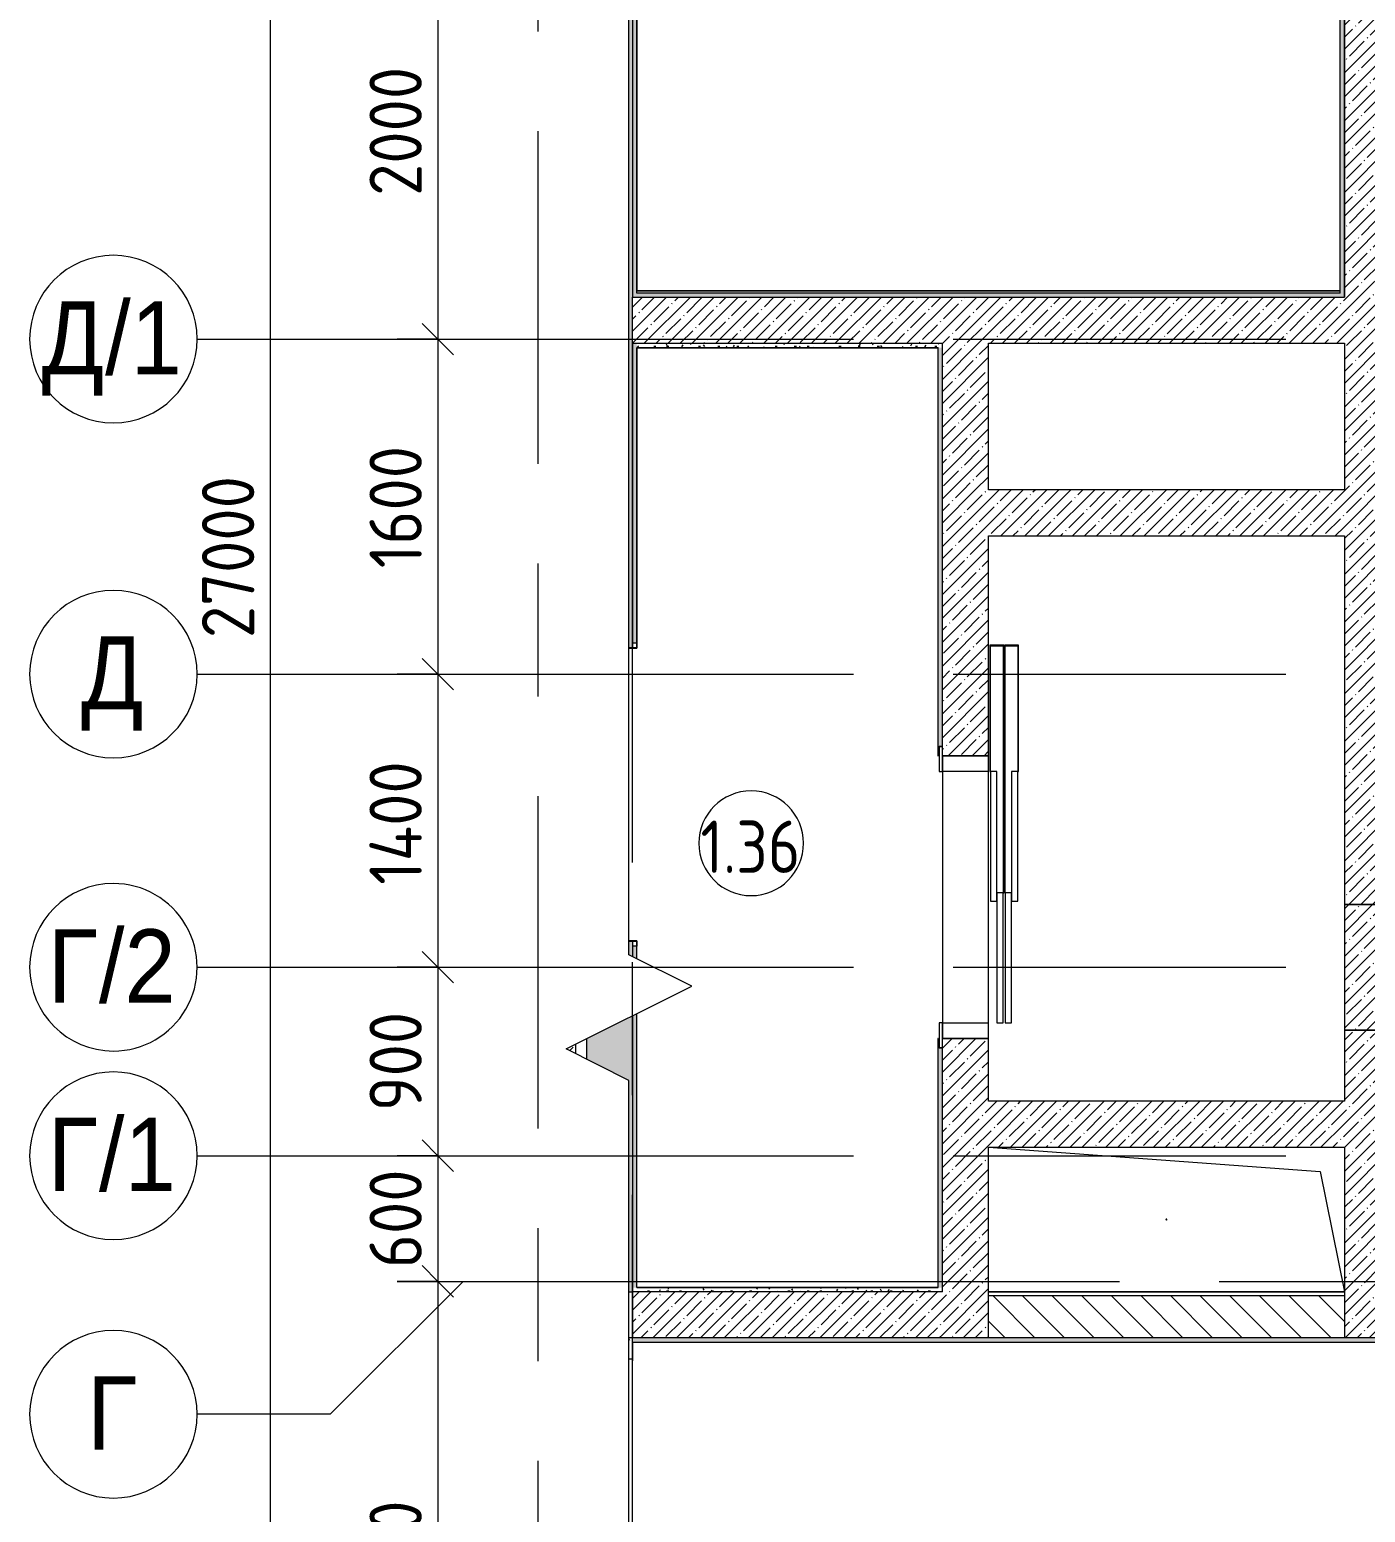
# Model space of a CAD drawing. Header units: millimetres. Extents: x 35881 to 234190, y -8553 to 29063.
# Drawn here: x 35881 to 42260, y 9397 to 16478 of the extents above; entities that cross this region are included whole.
import ezdxf

# ---------------------------------------------------------------- set-up
doc = ezdxf.new("R2010")
doc.units = ezdxf.units.MM
doc.linetypes.add('Осевая', pattern=[3175, 635, -476.25, 1587.5, -476.25])
for name, color, linetype, lineweight in [('A-ANNO-DIMS', 7, 'Continuous', 9), ('A-ANNO-DIMS-100', 7, 'Continuous', 9), ('A-AREA-IDEN', 7, 'Continuous', 9), ('A-DETL-GENF', 7, 'Continuous', 9), ('A-DOOR', 7, 'Continuous', 9), ('A-DOOR-1', 7, 'Continuous', 13), ('A-DOOR-FRAM', 7, 'Continuous', 13), ('A-GENM', 7, 'Continuous', 9), ('A-WALL', 7, 'Continuous', 9), ('I-WALL', 7, 'Continuous', 9), ('S-COLS', 7, 'Continuous', 9), ('S-STRS-MBND', 7, 'Continuous', 9), ('Оси', 7, 'Continuous', 9), ('Оси-1', 7, 'Continuous', 20), ('Оси-2', 7, 'Осевая', 9)]:
    doc.layers.add(name, color=color, linetype=linetype, lineweight=lineweight)
doc.layers.add('A-WALL-1', color=7, linetype='Continuous', lineweight=9, true_color=0x3c3c3c)
doc.layers.add('A-WALL-FNSH-1', color=7, linetype='Continuous', lineweight=9, true_color=0x3c3c3c)
doc.styles.add('Arial', font='arial.ttf', dxfattribs={"width": 0.9, "height": 350})
doc.styles.add('GOST Common_1', font='GOST_Common.ttf', dxfattribs={"width": 0.9, "height": 250})
doc.styles.add('ISOCPEUR', font='isocpeur.ttf', dxfattribs={"width": 0.9, "height": 250})
doc.dimstyles.new('ISO-2_5_0_9К_БОЛЬШОЙ', dxfattribs={"dimscale": 304.8, "dimtxt": 248.995294, "dimasz": 0.492126, "dimexe": 0.393701, "dimexo": 0.984252, "dimgap": 0, "dimtad": 1, "dimdec": 0, "dimrnd": 10, "dimzin": 0, "dimdsep": 46, "dimtxsty": 'ISOCPEUR', "dimblk1": 'OBLIQUE', "dimblk2": 'OBLIQUE', "dimsah": 1, "dimcen": 0.09, "dimdle": 0.393701, "dimazin": 0, "dimtfac": 1, "dimtdec": 4, "dimtix": 1, "dimtmove": 0, "dimatfit": 3, "dimfxl": 1, "dimtvp": 1, "dimtolj": 1, "dimtzin": 0, "dimarcsym": 2})
doc.dimstyles.new('ISO-2_5_0_9К_БОЛЬШОЙ_1', dxfattribs={"dimscale": 304.8, "dimtxt": 248.995294, "dimasz": 0.492126, "dimexe": 0.393701, "dimexo": 0.984252, "dimgap": 0, "dimtad": 1, "dimdec": 0, "dimrnd": 10, "dimzin": 0, "dimdsep": 46, "dimtxsty": 'ISOCPEUR', "dimblk1": 'OBLIQUE', "dimblk2": 'OBLIQUE', "dimsah": 1, "dimcen": 0.09, "dimdle": 0.393701, "dimazin": 0, "dimtfac": 1, "dimtdec": 4, "dimtix": 1, "dimtmove": 2, "dimatfit": 3, "dimfxl": 1, "dimtvp": 1, "dimtolj": 1, "dimtzin": 0, "dimarcsym": 2})
pattern_1 = [(45, (0, 0), (-57.02463, 57.02463), []), (45, (57.025, 0), (-57.02463, 57.02463), [100.806, -20.161, 3.353, -16.808])]
pattern_2 = [(0, (0, 0), (121.92, 30.48), [10.058, -81.382, 10.058, -81.382, -487.68]), (0, (0, 0), (121.92, 30.48), [-182.88, 10.058, -172.822, 10.058, -81.382, -213.36]), (0, (0, 0), (121.92, 30.48), [-457.2, 10.058, -50.902, 10.058, -142.342]), (120, (45.72, 15.24), (-87.356454, 90.345817), [10.058, -81.382, 10.058, -81.382, -487.68]), (120, (45.72, 15.24), (-87.356454, 90.345817), [-182.88, 10.058, -172.822, 10.058, -81.382, -213.36]), (120, (45.72, 15.24), (-87.356454, 90.345817), [-457.2, 10.058, -50.902, 10.058, -142.342]), (240, (60.96, 76.2), (-34.563546, -120.825817), [10.058, -81.382, 10.058, -81.382, -487.68]), (240, (60.96, 76.2), (-34.563546, -120.825817), [-182.88, 10.058, -172.822, 10.058, -81.382, -213.36]), (240, (60.96, 76.2), (-34.563546, -120.825817), [-457.2, 10.058, -50.902, 10.058, -142.342])]

# ---------------------------------------------------------------- blocks, each defined once
blk = doc.blocks.new('GM_Отверстие прямоугольное _в плите_ - Отверстие-24275187-План размещения напольных электротехнических лючков и розеток 1 этажа в осях 12-23')
at = {"layer": 'A-GENM'}
for p, q in [((-230, 735), (345, 850)), ((345, 850), (345, -850)), ((345, -850), (345, 850)), ((-345, -850), (-230, 735))]:
    blk.add_line(p, q, dxfattribs=at)
for start, end in [(360, 180), (180, 360)]:
    blk.add_arc((0, 0), 2.5, start, end, dxfattribs=at)
blk = doc.blocks.new('DOR_Дверь лифта - 1350х2050h-19118285-План размещения напольных электротехнических лючков и розеток 1 этажа в осях 12-23')
at = {"layer": 'A-DOOR'}
for p, q in [((600, 110), (-600, 110)), ((-600, 110), (-600, -110)), ((600, -110), (600, 110)), ((-600, -110), (600, -110)), ((-20, -120), (-20, -150)), ((600, -120), (-20, -120)), ((600, -150), (600, -120)), ((-600, -150), (-600, -180)), ((20, -150), (-600, -150)), ((-600, -180), (20, -180)), ((-600, -190), (-600, -220)), ((20, -190), (-600, -190)), ((-20, -150), (600, -150)), ((20, -180), (20, -150)), ((20, -220), (20, -190)), ((-600, -220), (20, -220)), ((-20, -220), (-20, -250)), ((600, -220), (-20, -220)), ((-20, -250), (600, -250)), ((600, -250), (600, -220))]:
    blk.add_line(p, q, dxfattribs=at)
at = {"layer": 'A-DOOR-1'}
for p, q in [((-600, 125), (-720, 125)), ((-720, 125), (-720, 110)), ((-720, 110), (-600, 110)), ((-675, 110), (-675, -110)), ((-600, 110), (-675, 110)), ((-600, 110), (-600, 125)), ((720, 125), (600, 125)), ((600, 125), (600, 110)), ((675, 110), (600, 110)), ((600, 110), (720, 110)), ((675, -110), (675, 110)), ((720, 110), (720, 125)), ((-675, -110), (-600, -110)), ((600, -110), (675, -110))]:
    blk.add_line(p, q, dxfattribs=at)
at = {"layer": 'A-DOOR-FRAM'}
for p, q in [((600, -117), (600, -120)), ((1203, -117), (600, -117)), ((600, -120), (1200, -120)), ((1200, -120), (1200, -180)), ((1203, -183), (1203, -117)), ((1200, -180), (20, -180)), ((20, -180), (20, -183)), ((20, -183), (1203, -183)), ((1203, -187), (20, -187)), ((20, -187), (20, -190)), ((20, -190), (1200, -190)), ((1200, -190), (1200, -250)), ((1203, -253), (1203, -187)), ((600, -250), (600, -253)), ((1200, -250), (600, -250)), ((600, -253), (1203, -253))]:
    blk.add_line(p, q, dxfattribs=at)
blk = doc.blocks.new('DET_L_Линия разрыва - М100-30654842-План размещения напольных электротехнических лючков и розеток 1 этажа в осях 12-23')
at = {"layer": 'A-DETL-GENF'}
for p, q in [((11889.9, 300), (11739.9, 0)), ((12189.9, -300), (11889.9, 300)), ((11739.9, 0), (0, 0)), ((12339.9, 0), (12189.9, -300)), ((24079.7, 0), (12339.9, 0))]:
    blk.add_line(p, q, dxfattribs=at)
blk = doc.blocks.new('Ось сетки - D8-29747960-План размещения напольных электротехнических лючков и розеток 1 этажа в осях 12-23')
at = {"layer": 'Оси-1'}
for start, end in [(360, 180), (180, 360)]:
    blk.add_arc((0, 0), 4, start, end, dxfattribs=at)
blk = doc.blocks.new('DIMBLOCK23-План размещения напольных электротехнических лючков и розеток 1 этажа в осях 12-23')
at = {"layer": 'A-ANNO-DIMS-100', "lineweight": 20}
for p, q in [((37830.3, 17000), (37755.3, 17075)), ((37830.3, 17000), (37905.3, 16925)), ((37830.3, 15000), (37755.3, 15075)), ((37830.3, 15000), (37905.3, 14925))]:
    blk.add_line(p, q, dxfattribs=at)
at = {"layer": 'A-ANNO-DIMS-100'}
for p, q in [((37636.4, 17000), (37950.3, 17000)), ((37830.3, 17000), (37636.4, 17000)), ((37830.3, 17000), (37830.3, 15000)), ((37636.4, 15000), (37950.3, 15000)), ((37830.3, 15000), (37636.4, 15000))]:
    blk.add_line(p, q, dxfattribs=at)
at = {"layer": 'A-ANNO-DIMS-100', "color": 0, "insert": (37503.7, 15684), "char_height": 250, "width": 758.478, "attachment_point": 1, "rotation": 90, "line_spacing_factor": 1.149209, "style": 'ISOCPEUR'}
blk.add_mtext('2000', dxfattribs=at)
blk = doc.blocks.new('_Oblique')
at = {"color": 0, "linetype": 'ByBlock', "lineweight": -2}
blk.add_line((-0.5, -0.5), (0.5, 0.5), dxfattribs=at)
blk = doc.blocks.new('DIMBLOCK24-План размещения напольных электротехнических лючков и розеток 1 этажа в осях 12-23')
at = {"layer": 'A-ANNO-DIMS-100', "lineweight": 20}
for p, q in [((37830.3, 15000), (37755.3, 15075)), ((37830.3, 15000), (37905.3, 14925)), ((37830.3, 13400), (37755.3, 13475)), ((37830.3, 13400), (37905.3, 13325))]:
    blk.add_line(p, q, dxfattribs=at)
at = {"layer": 'A-ANNO-DIMS-100'}
for p, q in [((37636.4, 15000), (37950.3, 15000)), ((37830.3, 15000), (37636.4, 15000)), ((37830.3, 15000), (37830.3, 13400)), ((37636.4, 13400), (37950.3, 13400)), ((37830.3, 13400), (37636.4, 13400))]:
    blk.add_line(p, q, dxfattribs=at)
at = {"layer": 'A-ANNO-DIMS-100', "color": 0, "insert": (37503.7, 13905.5), "char_height": 250, "width": 706.764, "attachment_point": 1, "rotation": 90, "line_spacing_factor": 1.149209, "style": 'ISOCPEUR'}
blk.add_mtext('1600', dxfattribs=at)
blk = doc.blocks.new('DIMBLOCK25-План размещения напольных электротехнических лючков и розеток 1 этажа в осях 12-23')
at = {"layer": 'A-ANNO-DIMS-100', "lineweight": 20}
for p, q in [((37830.3, 13400), (37755.3, 13475)), ((37830.3, 13400), (37905.3, 13325)), ((37830.3, 12000), (37755.3, 12075)), ((37830.3, 12000), (37905.3, 11925))]:
    blk.add_line(p, q, dxfattribs=at)
at = {"layer": 'A-ANNO-DIMS-100'}
for p, q in [((37636.4, 13400), (37950.3, 13400)), ((37830.3, 13400), (37636.4, 13400)), ((37830.3, 13400), (37830.3, 12000)), ((37636.4, 12000), (37950.3, 12000)), ((37830.3, 12000), (37636.4, 12000))]:
    blk.add_line(p, q, dxfattribs=at)
at = {"layer": 'A-ANNO-DIMS-100', "color": 0, "insert": (37503.7, 12393.5), "char_height": 250, "width": 735.494, "attachment_point": 1, "rotation": 90, "line_spacing_factor": 1.149209, "style": 'ISOCPEUR'}
blk.add_mtext('1400', dxfattribs=at)
blk = doc.blocks.new('DIMBLOCK26-План размещения напольных электротехнических лючков и розеток 1 этажа в осях 12-23')
at = {"layer": 'A-ANNO-DIMS-100', "lineweight": 20}
for p, q in [((37830.3, 12000), (37755.3, 12075)), ((37830.3, 12000), (37905.3, 11925)), ((37830.3, 11100), (37755.3, 11175)), ((37830.3, 11100), (37905.3, 11025))]:
    blk.add_line(p, q, dxfattribs=at)
at = {"layer": 'A-ANNO-DIMS-100'}
for p, q in [((37636.4, 12000), (37950.3, 12000)), ((37830.3, 12000), (37636.4, 12000)), ((37830.3, 12000), (37830.3, 11100)), ((37636.4, 11100), (37950.3, 11100)), ((37830.3, 11100), (37636.4, 11100))]:
    blk.add_line(p, q, dxfattribs=at)
at = {"layer": 'A-ANNO-DIMS-100', "color": 0, "insert": (37503.7, 11313), "char_height": 250, "width": 568.858, "attachment_point": 1, "rotation": 90, "line_spacing_factor": 1.149209, "style": 'ISOCPEUR'}
blk.add_mtext('900', dxfattribs=at)
blk = doc.blocks.new('DIMBLOCK27-План размещения напольных электротехнических лючков и розеток 1 этажа в осях 12-23')
at = {"layer": 'A-ANNO-DIMS-100', "lineweight": 20}
for p, q in [((37830.3, 11100), (37755.3, 11175)), ((37830.3, 11100), (37905.3, 11025)), ((37830.3, 10500), (37755.3, 10575)), ((37830.3, 10500), (37905.3, 10425))]:
    blk.add_line(p, q, dxfattribs=at)
at = {"layer": 'A-ANNO-DIMS-100'}
for p, q in [((37636.4, 11100), (37950.3, 11100)), ((37830.3, 11100), (37636.4, 11100)), ((37830.3, 11100), (37830.3, 10500)), ((37636.4, 10500), (37950.3, 10500)), ((37830.3, 10500), (37636.4, 10500))]:
    blk.add_line(p, q, dxfattribs=at)
at = {"layer": 'A-ANNO-DIMS-100', "color": 0, "insert": (37503.7, 10563), "char_height": 250, "width": 568.858, "attachment_point": 1, "rotation": 90, "line_spacing_factor": 1.149209, "style": 'ISOCPEUR'}
blk.add_mtext('600', dxfattribs=at)
blk = doc.blocks.new('DIMBLOCK28-План размещения напольных электротехнических лючков и розеток 1 этажа в осях 12-23')
at = {"layer": 'A-ANNO-DIMS-100', "lineweight": 20}
for p, q in [((37830.3, 10500), (37755.3, 10575)), ((37830.3, 10500), (37905.3, 10425)), ((37830.3, 7800), (37755.3, 7875)), ((37830.3, 7800), (37905.3, 7725))]:
    blk.add_line(p, q, dxfattribs=at)
at = {"layer": 'A-ANNO-DIMS-100'}
for p, q in [((37636.4, 10500), (37950.3, 10500)), ((37830.3, 10500), (37636.4, 10500)), ((37830.3, 10500), (37830.3, 7800)), ((37636.4, 7800), (37950.3, 7800)), ((37830.3, 7800), (37636.4, 7800))]:
    blk.add_line(p, q, dxfattribs=at)
at = {"layer": 'A-ANNO-DIMS-100', "color": 0, "insert": (37503.7, 8834), "char_height": 250, "width": 758.478, "attachment_point": 1, "rotation": 90, "line_spacing_factor": 1.149209, "style": 'ISOCPEUR'}
blk.add_mtext('2700', dxfattribs=at)
blk = doc.blocks.new('DIMBLOCK31-План размещения напольных электротехнических лючков и розеток 1 этажа в осях 12-23')
at = {"layer": 'A-ANNO-DIMS-100', "lineweight": 20}
for p, q in [((37030.3, 27000), (36955.3, 27075)), ((37030.3, 27000), (37105.3, 26925)), ((37030.3, 0), (36955.3, 75)), ((37030.3, 0), (37105.3, -75))]:
    blk.add_line(p, q, dxfattribs=at)
at = {"layer": 'A-ANNO-DIMS-100'}
for p, q in [((37030.3, 27120), (37030.3, -120)), ((36836.4, 27000), (37150.3, 27000)), ((37030.3, 27000), (36836.4, 27000)), ((36836.4, 0), (37150.3, 0)), ((37030.3, 0), (36836.4, 0))]:
    blk.add_line(p, q, dxfattribs=at)
at = {"layer": 'A-ANNO-DIMS-100', "color": 0, "insert": (36703.7, 13572), "char_height": 250, "width": 948.097, "attachment_point": 1, "rotation": 90, "line_spacing_factor": 1.149209, "style": 'ISOCPEUR'}
blk.add_mtext('27000', dxfattribs=at)
blk = doc.blocks.new('Марка_Помещения - Номер-25198446-План размещения напольных электротехнических лючков и розеток 1 этажа в осях 12-23')
at = {"layer": 'A-AREA-IDEN'}
for start, end in [(360, 180), (180, 360)]:
    blk.add_arc((0, 0), 2.5, start, end, dxfattribs=at)

msp = doc.modelspace()

# ---------------------------------------------------------------- hatches: boundary and pattern name
at = {"layer": 'I-WALL'}
h = msp.add_hatch(dxfattribs=at)
h.set_pattern_fill('FP_1', color=256, style=0, pattern_type=2)
h.set_pattern_definition(pattern_1)
h.paths.add_polyline_path([(38742.7, 10450), (38760, 10450), (38760, 11768.5), (38540, 11658.5), (38540, 11561.2), (38742.7, 11459.9), (38742.7, 10582.1)])
h.paths.add_polyline_path([(38760, 12051.2), (38760, 12125), (38742.7, 12125), (38742.7, 12059.9)])
h.paths.add_polyline_path([(38742.7, 13525), (38760, 13525), (38760, 21575.3), (38742.7, 21575.3), (38742.7, 14834.4)])
h.paths.add_polyline_path([(38760, 22975.3), (38760, 23420.3), (38742.7, 23420.3), (38742.7, 22975.3)])
h = msp.add_hatch(dxfattribs=at)
h.set_pattern_fill('FP_58', color=256, style=0, pattern_type=2)
h.set_pattern_definition(pattern_2)
h.paths.add_polyline_path([(38780, 15200), (38780, 21550.3), (38760, 21550.3), (38760, 15200)])
h.paths.add_polyline_path([(38760, 23000.3), (38780, 23000.3), (38780, 23380), (38760, 23380), (38760, 23359.5)])
h = msp.add_hatch(dxfattribs=at)
h.set_pattern_fill('FP_58', color=256, style=0, pattern_type=2)
h.set_pattern_definition(pattern_2)
h.paths.add_polyline_path([(42140, 15220), (42160, 15220), (42160, 23400), (42140, 23400), (42140, 17270.1)])
h = msp.add_hatch(dxfattribs=at)
h.set_pattern_fill('FP_1', color=256, style=0, pattern_type=2)
h.set_pattern_definition(pattern_1)
h.paths.add_polyline_path([(42380, 15200), (42380, 16700), (42160, 16700), (42160, 15200)])
h = msp.add_hatch(dxfattribs=at)
h.set_pattern_fill('FP_1', color=256, style=0, pattern_type=2)
h.set_pattern_definition(pattern_1)
h.paths.add_polyline_path([(42380, 14980), (42380, 15200), (38760, 15200), (38760, 14980), (42160, 14980)])
h = msp.add_hatch(dxfattribs=at)
h.set_pattern_fill('FP_58', color=256, style=0, pattern_type=2)
h.set_pattern_definition(pattern_2)
h.paths.add_polyline_path([(38780, 15200), (42160, 15200), (42160, 15220), (38780, 15220)])
h = msp.add_hatch(dxfattribs=at)
h.set_pattern_fill('FP_58', color=256, style=0, pattern_type=2)
h.set_pattern_definition(pattern_2)
h.paths.add_polyline_path([(38760, 10470), (38780, 10470), (38780, 11778.5), (38760, 11768.5), (38760, 11180.8)])
h.paths.add_polyline_path([(38780, 12041.2), (38780, 12100), (38760, 12100), (38760.6, 12050.9)])
h.paths.add_polyline_path([(38780, 13550), (38780, 14980), (38760, 14980), (38760, 13550)])
h = msp.add_hatch(dxfattribs=at)
h.set_pattern_fill('FP_58', color=256, style=0, pattern_type=2)
h.set_pattern_definition(pattern_2)
h.paths.add_polyline_path([(38780, 14960), (40240, 14960), (40240, 14980), (38780, 14980)])
h = msp.add_hatch(dxfattribs=at)
h.set_pattern_fill('FP_58', color=256, style=0, pattern_type=2)
h.set_pattern_definition(pattern_2)
h.paths.add_polyline_path([(40240, 10470), (40240, 11615), (40220, 11615), (40220, 10470)])
h.paths.add_polyline_path([(40220, 13055), (40240, 13055), (40240, 14960), (40220, 14959), (40220, 14834.4)])
h = msp.add_hatch(dxfattribs=at)
h.set_pattern_fill('FP_1', color=256, style=0, pattern_type=2)
h.set_pattern_definition(pattern_1)
h.paths.add_polyline_path([(40240, 14280), (40460, 14280), (40460, 14980), (40240, 14980), (40240, 14834.4)])
h = msp.add_hatch(dxfattribs=at)
h.set_pattern_fill('FP_1', color=256, style=0, pattern_type=2)
h.set_pattern_definition(pattern_1)
h.paths.add_polyline_path([(42160, 12300), (42380, 12300), (42380, 14980), (42160, 14980), (42160, 12398.6)])
h = msp.add_hatch(dxfattribs=at)
h.set_pattern_fill('FP_1', color=256, style=0, pattern_type=2)
h.set_pattern_definition(pattern_1)
h.paths.add_polyline_path([(40460, 10230), (40460, 11660), (40240, 11660), (40240, 10230)])
h.paths.add_polyline_path([(40460, 13010), (40460, 14280), (40240, 14280), (40240, 13010)])
h = msp.add_hatch(dxfattribs=at)
h.set_pattern_fill('FP_1', color=256, style=0, pattern_type=2)
h.set_pattern_definition(pattern_1)
h.paths.add_polyline_path([(42160, 14060), (42160, 14280), (40460, 14280), (40460, 14060), (41171.4, 14060)])
h = msp.add_hatch(dxfattribs=at)
h.set_pattern_fill('FP_1', color=256, style=0, pattern_type=2)
h.set_pattern_definition(pattern_1)
h.paths.add_polyline_path([(42380, 10230), (42380, 11700), (42160, 11700), (42160, 10230)])
h = msp.add_hatch(dxfattribs=at)
h.set_pattern_fill('FP_1', color=256, style=0, pattern_type=2)
h.set_pattern_definition(pattern_1)
h.paths.add_polyline_path([(38490, 11586.2), (38490, 11633.5), (38442.7, 11609.9)])
h = msp.add_hatch(dxfattribs=at)
h.set_pattern_fill('FP_1', color=256, style=0, pattern_type=2)
h.set_pattern_definition(pattern_1)
h.paths.add_polyline_path([(42160, 11140), (42160, 11360), (40460, 11360), (40460, 11140), (41171.4, 11140)])
h = msp.add_hatch(dxfattribs=at)
h.set_pattern_fill('FP_58', color=256, style=0, pattern_type=2)
h.set_pattern_definition(pattern_2)
h.paths.add_polyline_path([(40240, 10450), (40240, 10470), (38760, 10470), (38760, 10450), (39716.6, 10450)])
h = msp.add_hatch(dxfattribs=at)
h.set_pattern_fill('FP_1', color=256, style=0, pattern_type=2)
h.set_pattern_definition(pattern_1)
h.paths.add_polyline_path([(40240, 10230), (40240, 10450), (38760, 10450), (38760, 10230), (39716.6, 10230)])
h = msp.add_hatch(dxfattribs=at)
h.set_pattern_fill('FP_20', color=256, style=0, pattern_type=2)
h.set_pattern_definition([(135, (0, 0), (-70.71068, -70.71068), [])])
h.paths.add_polyline_path([(42160, 10230), (42160, 10430), (40460, 10430), (40460, 10230), (41171.4, 10230)])
h = msp.add_hatch(dxfattribs=at)
h.set_pattern_fill('FP_58', color=256, style=0, pattern_type=2)
h.set_pattern_definition(pattern_2)
h.paths.add_polyline_path([(38742.7, 7900), (38760, 7900), (38760, 7980), (38742.7, 7980), (38742.7, 7902.7)])
h.paths.add_polyline_path([(38760, 10130), (38760, 10230), (38742.7, 10230), (38742.7, 10130)])
h = msp.add_hatch(dxfattribs=at)
h.set_pattern_fill('FP_58', color=256, style=0, pattern_type=2)
h.set_pattern_definition(pattern_2)
h.paths.add_polyline_path([(42400, 10210), (42400, 10230), (38760, 10230), (38760, 10210), (41171.4, 10210)])
at = {"layer": 'S-COLS'}
h = msp.add_hatch(dxfattribs=at)
h.set_pattern_fill('FP_1', color=256, style=0, pattern_type=2)
h.set_pattern_definition(pattern_1)
h.paths.add_polyline_path([(42160, 11700), (42760, 11700), (42760, 12300), (42160, 12300)])

# ---------------------------------------------------------------- linework, layer by layer
at = {"layer": 'A-WALL'}
for p, q in [((42140, 15220), (42140, 23380)), ((38760, 15200), (42160, 15200)), ((38780, 14960), (40220, 14960)), ((38780, 14960), (38780, 13550)), ((40220, 13055), (40220, 14960)), ((38780, 12041.2), (38780, 12100)), ((38780, 10470), (38780, 11778.5)), ((40220, 10470), (40220, 11615)), ((38780, 10470), (40220, 10470)), ((38760, 10210), (38760, 10130))]:
    msp.add_line(p, q, dxfattribs=at)
at = {"layer": 'A-WALL-1'}
for p, q in [((38760, 21575.3), (38760, 15200)), ((38780, 15220), (38780, 18198.1)), ((42160, 16700), (42160, 15200)), ((42140, 15220), (38780, 15220)), ((38760, 14980), (40240, 14980)), ((38760, 14980), (38760, 13525)), ((40240, 13010), (40240, 14980)), ((40460, 14980), (42160, 14980)), ((40460, 14280), (40460, 14980)), ((42160, 14980), (42160, 14280)), ((42160, 14280), (40460, 14280)), ((40460, 13010), (40460, 14060)), ((40460, 14060), (42160, 14060)), ((42160, 14060), (42160, 12300)), ((38760, 13550), (38780, 13550)), ((40220, 13055), (40240, 13055)), ((40240, 13010), (40460, 13010)), ((42160, 12300), (42380, 12300)), ((38760, 12125), (38760, 12051.2)), ((38780, 12100), (38760, 12100)), ((38760, 11768.5), (38760, 10230)), ((42160, 11700), (42160, 11360)), ((42380, 11700), (42160, 11700)), ((38490, 11586.2), (38490, 11633.5)), ((38540, 11658.5), (38540, 11561.2)), ((40240, 11615), (40220, 11615)), ((40460, 11660), (40240, 11660)), ((40240, 10450), (40240, 11660)), ((40460, 11360), (40460, 11660)), ((42160, 11360), (40460, 11360)), ((40460, 11140), (42160, 11140)), ((40460, 10230), (40460, 11140)), ((42160, 11140), (42160, 10230)), ((38742.7, 10450), (38760, 10450)), ((40240, 10450), (38760, 10450)), ((42160, 10430), (40460, 10430)), ((42380, 10230), (38742.7, 10230)), ((38760, 10210), (42400, 10210)), ((38742.7, 10130), (38760, 10130))]:
    msp.add_line(p, q, dxfattribs=at)
at = {"layer": 'A-WALL-FNSH-1'}
for p, q in [((38781, 15220.5), (38781, 15230)), ((38780, 15220.5), (38781, 15220.5)), ((38781, 14959), (40219, 14959)), ((38781, 13525), (38781, 14959)), ((40219, 14959), (40219, 13010)), ((38781, 13525), (38742.7, 13525)), ((38780, 13550), (38780, 13524)), ((38742.7, 13524), (38780, 13524)), ((40220, 13010), (40220, 13055)), ((40219, 13010), (40220, 13010)), ((38780, 12126), (38742.7, 12126)), ((38742.7, 12125), (38781, 12125)), ((38780, 12126), (38780, 12100)), ((38781, 12040.7), (38781, 12125)), ((38781, 10471), (38781, 11779)), ((40220, 11660), (40219, 11660)), ((40219, 11660), (40219, 10471)), ((40220, 11615), (40220, 11660)), ((40219, 10471), (38781, 10471)), ((38761, 10209), (42401, 10209)), ((38761, 10120), (38761, 10209)), ((38760, 10130), (38760, 10120)), ((38760, 10120), (38761, 10120))]:
    msp.add_line(p, q, dxfattribs=at)
at = {"layer": 'I-WALL'}
for p, q in [((42139, 15220), (42139, 22965)), ((38781, 18448.4), (38781, 15230)), ((42139, 15230), (38780, 15230)), ((38781, 15231), (42139, 15231))]:
    msp.add_line(p, q, dxfattribs=at)
at = {"layer": 'S-COLS'}
for p, q in [((42680, 12300), (42160, 12300)), ((42160, 12300), (42160, 11700)), ((42160, 11700), (42680, 11700))]:
    msp.add_line(p, q, dxfattribs=at)
at = {"layer": 'S-STRS-MBND'}
for p, q in [((38760, 16700), (38760, 15200)), ((42160, 15200), (42160, 16700)), ((38760, 15200), (42160, 15200))]:
    msp.add_line(p, q, dxfattribs=at)
at = {"layer": 'Оси'}
for p, q in [((38760, 12700), (38760, 15200)), ((36680.8, 15000), (39180.8, 15000)), ((36680.8, 13400), (39180.8, 13400)), ((36680.8, 12000), (39180.8, 12000)), ((36680.8, 11100), (39180.8, 11100)), ((37950.8, 10500), (37315.8, 9865)), ((37950.8, 10500), (40450.8, 10500)), ((37315.8, 9865), (36680.8, 9865))]:
    msp.add_line(p, q, dxfattribs=at)
at = {"layer": 'Оси-2'}
for p, q in [((38310, 593.7), (38310, 21277.7)), ((39180.8, 15000), (81600, 15000)), ((39180.8, 13400), (81600, 13400)), ((38760, 1863.7), (38760, 12700)), ((39180.8, 12000), (45256, 12000)), ((39180.8, 11100), (82200, 11100)), ((40450.8, 10500), (82200, 10500))]:
    msp.add_line(p, q, dxfattribs=at)

# ---------------------------------------------------------------- block references
at = {"layer": 'A-AREA-IDEN', "xscale": 99.99999999999993, "yscale": 99.99999999999993, "zscale": 99.99999999999993}
msp.add_blockref('Марка_Помещения - Номер-25198446-План размещения напольных электротехнических лючков и розеток 1 этажа в осях 12-23', (39326.5, 12592.1), dxfattribs=at)
at = {"layer": 'A-DETL-GENF', "rotation": 270.0000000000003}
msp.add_blockref('DET_L_Линия разрыва - М100-30654842-План размещения напольных электротехнических лючков и розеток 1 этажа в осях 12-23', (38742.7, 23799.7), dxfattribs=at)
at = {"layer": 'A-DOOR', "rotation": 90}
msp.add_blockref('DOR_Дверь лифта - 1350х2050h-19118285-План размещения напольных электротехнических лючков и розеток 1 этажа в осях 12-23', (40350, 12335), dxfattribs=at)
at = {"layer": 'A-GENM', "rotation": 269.9999999999998}
msp.add_blockref('GM_Отверстие прямоугольное _в плите_ - Отверстие-24275187-План размещения напольных электротехнических лючков и розеток 1 этажа в осях 12-23', (41310, 10795), dxfattribs=at)
at = {"layer": 'Оси-1', "xscale": 99.99999999999993, "yscale": 99.99999999999993, "zscale": 99.99999999999993}
for p, rotation in [((36280.8, 15000), 269.9999999999994), ((36280.8, 13400), 269.9999999999994), ((36280.8, 12000), 269.9999999999995), ((36280.8, 11100), 269.9999999999994), ((36280.8, 9865), 269.9999999999994)]:
    msp.add_blockref('Ось сетки - D8-29747960-План размещения напольных электротехнических лючков и розеток 1 этажа в осях 12-23', p, dxfattribs=dict(at, rotation=rotation))

# ---------------------------------------------------------------- texts
at = {"layer": 'A-AREA-IDEN', "insert": (39084.6, 12700.6), "char_height": 250, "width": 606.076, "attachment_point": 1, "style": 'GOST Common_1'}
msp.add_mtext('1.36', dxfattribs=at)
at = {"layer": 'Оси', "char_height": 350, "attachment_point": 1, "style": 'Arial'}
for s, insert, width in [('\\fArial|b0|i0|c204|p34|;\\W.9;Д', (35937.7, 15181), 367.975), ('/1', (36241.3, 15181), 454.557), ('\\fArial|b0|i0|c204|p34|;\\W.9;Д', (36125.4, 13581), 367.975), ('\\fArial|b0|i0|c204|p34|;\\W.9;Г', (35967.4, 12181), 295.823), ('/2', (36211.5, 12181), 454.557), ('\\fArial|b0|i0|c204|p34|;\\W.9;Г', (35967.4, 11281), 295.823), ('/1', (36211.5, 11281), 454.557), ('\\fArial|b0|i0|c204|p34|;\\W.9;Г', (36155.1, 10046), 295.823)]:
    msp.add_mtext(s, dxfattribs=dict(at, insert=insert, width=width))

# ---------------------------------------------------------------- dimensions: what is measured, and where the dimension line sits
at = {"layer": 'A-ANNO-DIMS'}
dim = msp.add_linear_dim(base=(37030.3, 0), p1=(37136.4, 27000), p2=(37136.4, 0), angle=90, dimstyle='ISO-2_5_0_9К_БОЛЬШОЙ_1', override={"dimpost": '<>', "dimfxl": 26999.999823}, dxfattribs=at)
dim.commit()
dim.dimension.update_dxf_attribs({"geometry": 'DIMBLOCK31-План размещения напольных электротехнических лючков и розеток 1 этажа в осях 12-23', "text_midpoint": (36870.3, 14046), "dimtype": 160, "text_rotation": 90})
for base, p1, p2, override, picture, middle in [((37830.3, 15000), (37936.4, 17000), (37936.4, 15000), {"dimpost": '<>', "dimfxl": 2000.000075}, 'DIMBLOCK23-План размещения напольных электротехнических лючков и розеток 1 этажа в осях 12-23', (37705.3, 16000)), ((37830.3, 13400), (37936.4, 15000), (37936.4, 13400), {"dimpost": '<>', "dimfxl": 1600}, 'DIMBLOCK24-План размещения напольных электротехнических лючков и розеток 1 этажа в осях 12-23', (37705.3, 14200)), ((37830.3, 12000), (37936.4, 13400), (37936.4, 12000), {"dimpost": '<>', "dimfxl": 1399.999995}, 'DIMBLOCK25-План размещения напольных электротехнических лючков и розеток 1 этажа в осях 12-23', (37705.3, 12700)), ((37830.3, 11100), (37936.4, 12000), (37936.4, 11100), {"dimpost": '<>', "dimfxl": 900}, 'DIMBLOCK26-План размещения напольных электротехнических лючков и розеток 1 этажа в осях 12-23', (37705.3, 11550)), ((37830.3, 10500), (37936.4, 11100), (37936.4, 10500), {"dimpost": '<>', "dimfxl": 600}, 'DIMBLOCK27-План размещения напольных электротехнических лючков и розеток 1 этажа в осях 12-23', (37705.3, 10800)), ((37830.3, 7800), (37936.4, 10500), (37936.4, 7800), {"dimpost": '<>', "dimfxl": 2700}, 'DIMBLOCK28-План размещения напольных электротехнических лючков и розеток 1 этажа в осях 12-23', (37705.3, 9150))]:
    dim = msp.add_linear_dim(base=base, p1=p1, p2=p2, angle=90, dimstyle='ISO-2_5_0_9К_БОЛЬШОЙ', override=override, dxfattribs=at)
    dim.commit()
    dim.dimension.update_dxf_attribs({"geometry": picture, "text_midpoint": middle})

doc.saveas('drawing.dxf')
